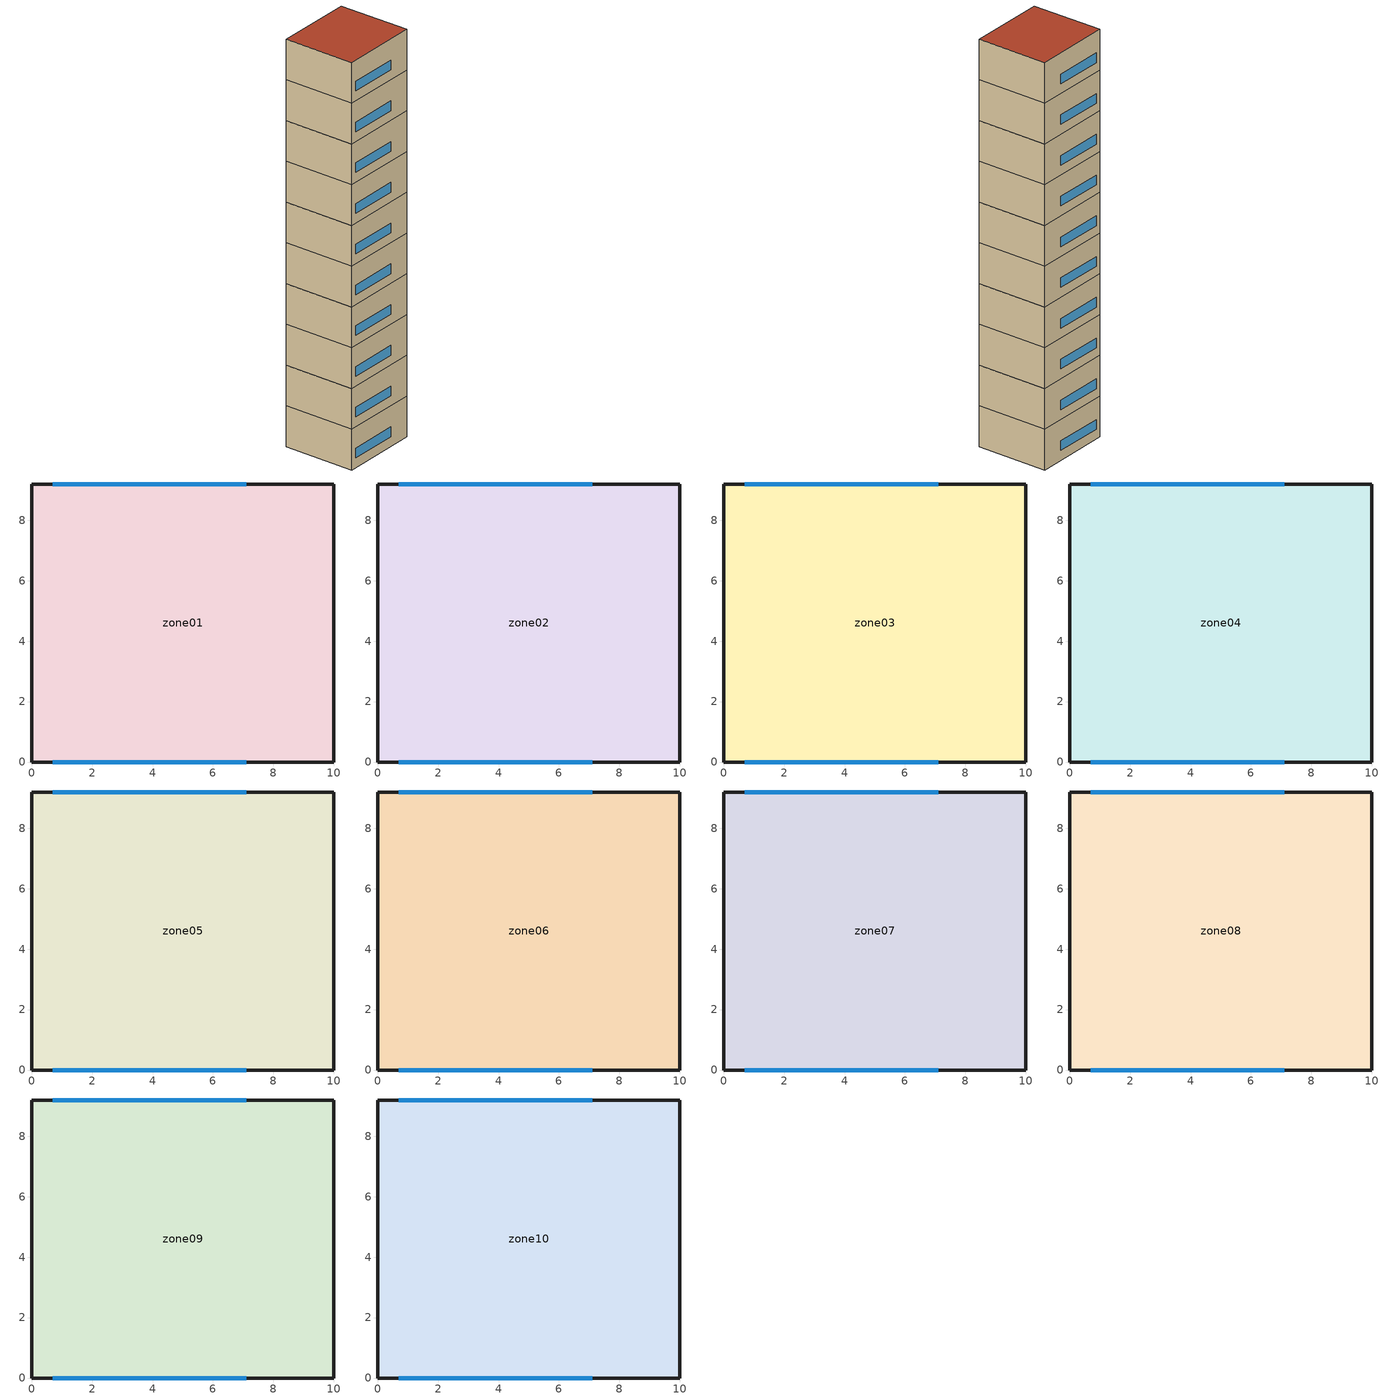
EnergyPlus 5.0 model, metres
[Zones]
zone01
 floor ground (GROUND_FLOOR): 0,0 0,9.2 10,9.2 10,0 z0
 wall outside (EXT_WALL): 10,0 10,9.2 0,9.2 0,0 10,0 z0:5.1
 window (EXT_WINDOW1): 0.7,0 7.1,0 / 7.1,9.2 0.7,9.2 z1.25:2.45
 ceiling to zone02 (ADJ_CEILING): 10,0 10,9.2 0,9.2 0,0 z5.1
zone02
 floor to zone01 (ADJ_CEILING): 0,0 0,9.2 10,9.2 10,0 z5.1
 wall outside (EXT_WALL): 10,0 10,9.2 0,9.2 0,0 10,0 z5.1:10.2
 window (EXT_WINDOW1): 0.7,0 7.1,0 / 7.1,9.2 0.7,9.2 z6.35:7.55
 ceiling to zone03 (ADJ_CEILING): 10,0 10,9.2 0,9.2 0,0 z10.2
zone03
 floor to zone02 (ADJ_CEILING): 0,0 0,9.2 10,9.2 10,0 z10.2
 wall outside (EXT_WALL): 10,0 10,9.2 0,9.2 0,0 10,0 z10.2:15.3
 window (EXT_WINDOW1): 0.7,0 7.1,0 / 7.1,9.2 0.7,9.2 z11.45:12.65
 ceiling to zone04 (ADJ_CEILING): 10,0 10,9.2 0,9.2 0,0 z15.3
zone04
 floor to zone03 (ADJ_CEILING): 0,0 0,9.2 10,9.2 10,0 z15.3
 wall outside (EXT_WALL): 10,0 10,9.2 0,9.2 0,0 10,0 z15.3:20.4
 window (EXT_WINDOW1): 0.7,0 7.1,0 / 7.1,9.2 0.7,9.2 z16.55:17.75
 ceiling to zone05 (ADJ_CEILING): 10,0 10,9.2 0,9.2 0,0 z20.4
zone05
 floor to zone04 (ADJ_CEILING): 0,0 0,9.2 10,9.2 10,0 z20.4
 wall outside (EXT_WALL): 10,0 10,9.2 0,9.2 0,0 10,0 z20.4:25.5
 window (EXT_WINDOW1): 0.7,0 7.1,0 / 7.1,9.2 0.7,9.2 z21.65:22.85
 ceiling to zone06 (ADJ_CEILING): 10,0 10,9.2 0,9.2 0,0 z25.5
zone06
 floor to zone05 (ADJ_CEILING): 0,0 0,9.2 10,9.2 10,0 z25.5
 wall outside (EXT_WALL): 10,0 10,9.2 0,9.2 0,0 10,0 z25.5:30.6
 window (EXT_WINDOW1): 0.7,0 7.1,0 / 7.1,9.2 0.7,9.2 z26.75:27.95
 ceiling to zone07 (ADJ_CEILING): 10,0 10,9.2 0,9.2 0,0 z30.6
zone07
 floor to zone06 (ADJ_CEILING): 0,0 0,9.2 10,9.2 10,0 z30.6
 wall outside (EXT_WALL): 10,0 10,9.2 0,9.2 0,0 10,0 z30.6:35.7
 window (EXT_WINDOW1): 0.7,0 7.1,0 / 7.1,9.2 0.7,9.2 z31.85:33.05
 ceiling to zone08 (ADJ_CEILING): 10,0 10,9.2 0,9.2 0,0 z35.7
zone08
 floor to zone07 (ADJ_CEILING): 0,0 0,9.2 10,9.2 10,0 z35.7
 wall outside (EXT_WALL): 10,0 10,9.2 0,9.2 0,0 10,0 z35.7:40.8
 window (EXT_WINDOW1): 0.7,0 7.1,0 / 7.1,9.2 0.7,9.2 z36.95:38.15
 ceiling to zone09 (ADJ_CEILING): 10,0 10,9.2 0,9.2 0,0 z40.8
zone09
 floor to zone08 (ADJ_CEILING): 0,0 0,9.2 10,9.2 10,0 z40.8
 wall outside (EXT_WALL): 10,0 10,9.2 0,9.2 0,0 10,0 z40.8:45.9
 window (EXT_WINDOW1): 0.7,0 7.1,0 / 7.1,9.2 0.7,9.2 z42.05:43.25
 ceiling to zone10 (ADJ_CEILING): 10,0 10,9.2 0,9.2 0,0 z45.9
zone10
 floor to zone09 (ADJ_CEILING): 0,0 0,9.2 10,9.2 10,0 z45.9
 wall outside (EXT_WALL): 10,0 10,9.2 0,9.2 0,0 10,0 z45.9:51
 window (EXT_WINDOW1): 0.7,0 7.1,0 / 7.1,9.2 0.7,9.2 z47.15:48.35
 roof outside (EXT_ROOF): 10,0 10,9.2 0,9.2 0,0 z51
[Building]
TRNSYS18: North Axis {deg}=0; Terrain=City; Loads Convergence Tolerance Value=0; Temperature Convergence Tolerance Value {deltaC}=0; Solar Distribution=FullInteriorAndExterior; Maximum Number of Warmup Days=0
[Site:Location]
not used: Latitude {deg}=0; Longitude {deg}=0; Time Zone {hr}=0; Elevation {m}=0
[Construction]
GROUND_FLOOR; EXT_WALL; EXT_ROOF; ADJ_CEILING; EXT_WINDOW1: 
[WindowProperty:ShadingControl]
ESHADE=0; ISHADE=INPUT 1*MAX_ISHADE : SHADECNTRL=ISHADE_INTERNAL
[SurfaceProperty:OtherSideCoefficients]
BOUNDARY=IDENTICAL; BOUNDARY=INPUT 1*TBOUNDARY; BOUNDARY=INPUT 1*TBOUNDARY_2; BOUNDARY=INPUT 1*TBOUNDARY_3; BOUNDARY=INPUT 1*TGROUND; BOUNDARY=20; BOUNDARY=15
[Zone] Multiplier=1
zone01; zone02; zone03; zone04; zone05; zone06; zone07; zone08; zone09; zone10
